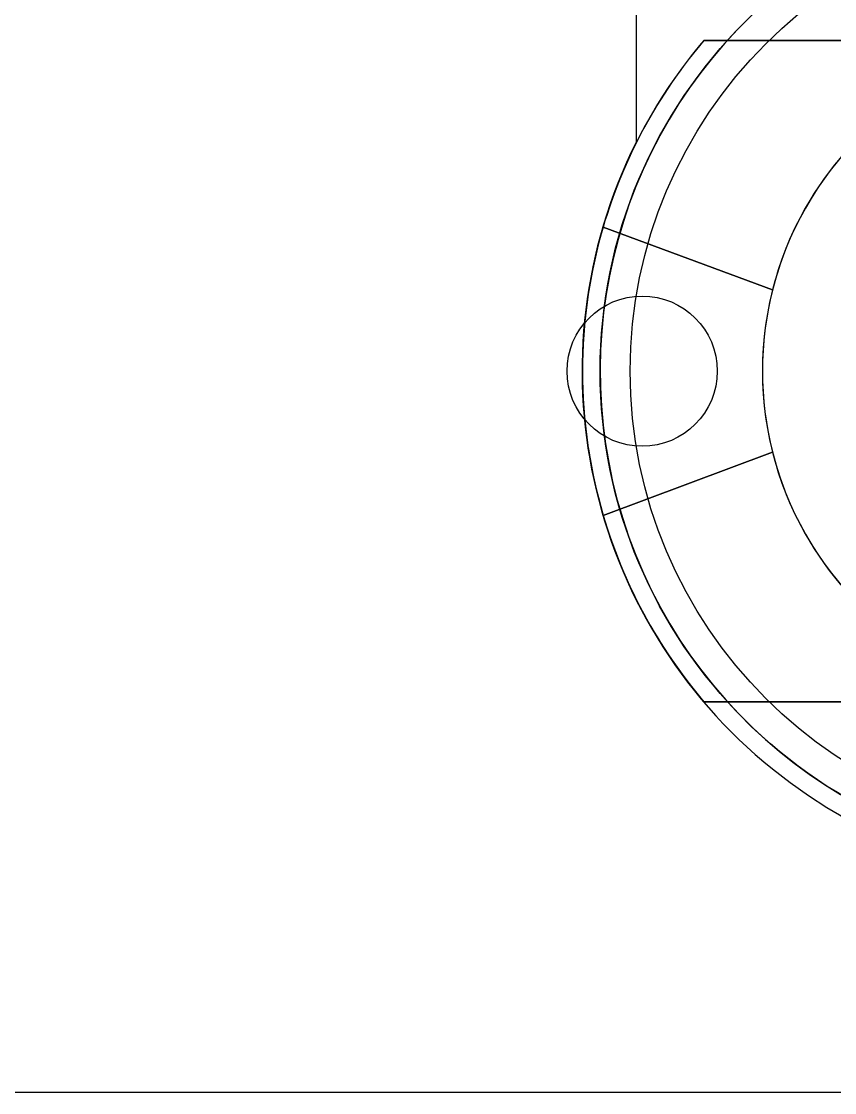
# Model space of a CAD drawing. Header units: millimetres. Extents: x -107 to 32, y -62 to 1.
# Drawn here: x 2.58 to 16.11, y -61.76 to -43.94 of the extents above; entities that cross this region are included whole.
import ezdxf

# ---------------------------------------------------------------- set-up
doc = ezdxf.new("R2010")
doc.units = ezdxf.units.MM
doc.layers.add('Pad', color=7, linetype='CONTINUOUS')
doc.layers.add('Part__Feature022', color=7, linetype='CONTINUOUS')

msp = doc.modelspace()

# ---------------------------------------------------------------- linework, layer by layer
at = {"layer": 'Pad'}
for p, q in [((14.1593, -49.7617), (14.1593, -49.7617, 2)), ((14.1593, -49.7617), (14.1593, -49.7617, 2)), ((27.4093, -61.7617), (-101.682, -61.7617)), ((27.4093, -61.7617, 2), (-101.682, -61.7617, 2)), ((27.4093, -61.7617), (-101.682, -61.7617)), ((27.4093, -61.7617, 2), (-101.682, -61.7617, 2))]:
    msp.add_line(p, q, dxfattribs=at)
msp.add_circle((12.9093, -49.7617), 1.25, dxfattribs=at)
msp.add_circle((12.9093, -49.7617), 1.25, dxfattribs=at)
msp.add_circle((12.9093, -49.7617), 1.25, dxfattribs=at)
msp.add_circle((12.9093, -49.7617), 1.25, dxfattribs=at)
at = {"layer": 'Part__Feature022'}
for p, q in [((12.81, -38.26, -6), (12.81, -45.9534, -6)), ((12.81, -38.26, -6), (12.81, -45.9534, -6)), ((12.81, -38.26, -4.75), (12.81, -45.9534, -4.75)), ((12.81, -38.26, -4.75), (12.81, -45.9534, -4.75)), ((17.91, -44.26, -3.75), (13.9358, -44.26, -3.75)), ((13.9358, -44.26, -4.75), (26.8842, -44.26, -4.75)), ((13.9358, -44.26, -4.75), (13.9358, -44.26, -3.75)), ((17.91, -44.26, -3.75), (13.9358, -44.26, -3.75)), ((13.9358, -44.26, -4.75), (13.9358, -44.26, -3.75)), ((13.9358, -44.26, -4.75), (26.8842, -44.26, -4.75)), ((12.81, -45.9534, -6), (12.81, -45.9534, -4.75)), ((12.81, -45.9534, -6), (12.81, -45.9534, -4.75)), ((12.2586, -47.3686, -3.75), (15.0783, -48.41, -3.75)), ((12.2586, -47.3686, -3.75), (12.2586, -47.3686, -2.75)), ((15.0783, -48.41, -2.75), (12.2586, -47.3686, -2.75)), ((15.0783, -48.41, -2.75), (12.2586, -47.3686, -2.75)), ((12.2586, -47.3686, -3.75), (15.0783, -48.41, -3.75)), ((12.2586, -47.3686, -3.75), (12.2586, -47.3686, -2.75)), ((15.0783, -48.41, -3.75), (15.0783, -48.41, -2.75)), ((15.0783, -48.41, -3.75), (15.0783, -48.41, -2.75)), ((15.0783, -51.11, -3.75), (12.2611, -52.16, -3.75)), ((12.2611, -52.16, -2.75), (15.0783, -51.11, -2.75)), ((12.2611, -52.16, -2.75), (15.0783, -51.11, -2.75)), ((15.0783, -51.11, -3.75), (12.2611, -52.16, -3.75)), ((15.0783, -51.11, -2.75), (15.0783, -51.11, -3.75)), ((15.0783, -51.11, -2.75), (15.0783, -51.11, -3.75)), ((12.2611, -52.16, -3.75), (12.2611, -52.16, -2.75)), ((12.2611, -52.16, -3.75), (12.2611, -52.16, -2.75)), ((13.9358, -55.26, -3.75), (17.91, -55.26, -3.75)), ((26.8842, -55.26, -4.75), (13.9358, -55.26, -4.75)), ((13.9358, -55.26, -3.75), (17.91, -55.26, -3.75)), ((13.9358, -55.26, -4.75), (13.9358, -55.26, -3.75)), ((13.9358, -55.26, -4.75), (13.9358, -55.26, -3.75)), ((26.8842, -55.26, -4.75), (13.9358, -55.26, -4.75))]:
    msp.add_line(p, q, dxfattribs=at)
for radius in [8.2, 8.2, 7.7, 7.7]:
    msp.add_circle((20.41, -49.76), radius, dxfattribs=at)
for centre, radius, start, end in [((20.41, -49.76, -6), 8.2, 129.357, 50.6433), ((20.41, -49.76, -6), 8.2, 129.357, 50.6433), ((20.41, -49.76, -4.75), 8.495, 139.651, -139.651), ((20.41, -49.76, -4.75), 8.495, 139.651, -139.651), ((20.41, -49.76, -3.75), 8.495, 139.651, 163.65), ((20.41, -49.76, -3.75), 8.495, 139.651, 163.65), ((20.41, -49.76, -2.5), 5.5, 117.036, -117.036), ((20.41, -49.76, -2.5), 5.5, 117.036, -117.036), ((20.41, -49.76, -3.75), 5.5, 117.036, 165.791), ((20.41, -49.76, -3.75), 5.5, 117.036, 165.791), ((20.41, -49.76, -6), 8.5, 153.395, 26.6047), ((20.41, -49.76, -6), 8.5, 153.395, 26.6047), ((20.41, -49.76, -4.75), 8.5, 153.395, 26.6047), ((20.41, -49.76, -4.75), 8.5, 153.395, 26.6047), ((20.41, -49.76, -2.75), 8.495, 163.65, -163.589), ((20.41, -49.76, -2.75), 8.495, 163.65, -163.589), ((20.41, -49.76, -2.75), 5.5, 165.791, -165.791), ((20.41, -49.76, -2.75), 5.5, 165.791, -165.791), ((20.41, -49.76, -3.75), 5.5, -165.791, -117.036), ((20.41, -49.76, -3.75), 5.5, -165.791, -117.036), ((20.41, -49.76, -3.75), 8.495, -163.589, -139.651), ((20.41, -49.76, -3.75), 8.495, -163.589, -139.651)]:
    msp.add_arc(centre, radius, start, end, dxfattribs=at)

doc.saveas('drawing.dxf')
